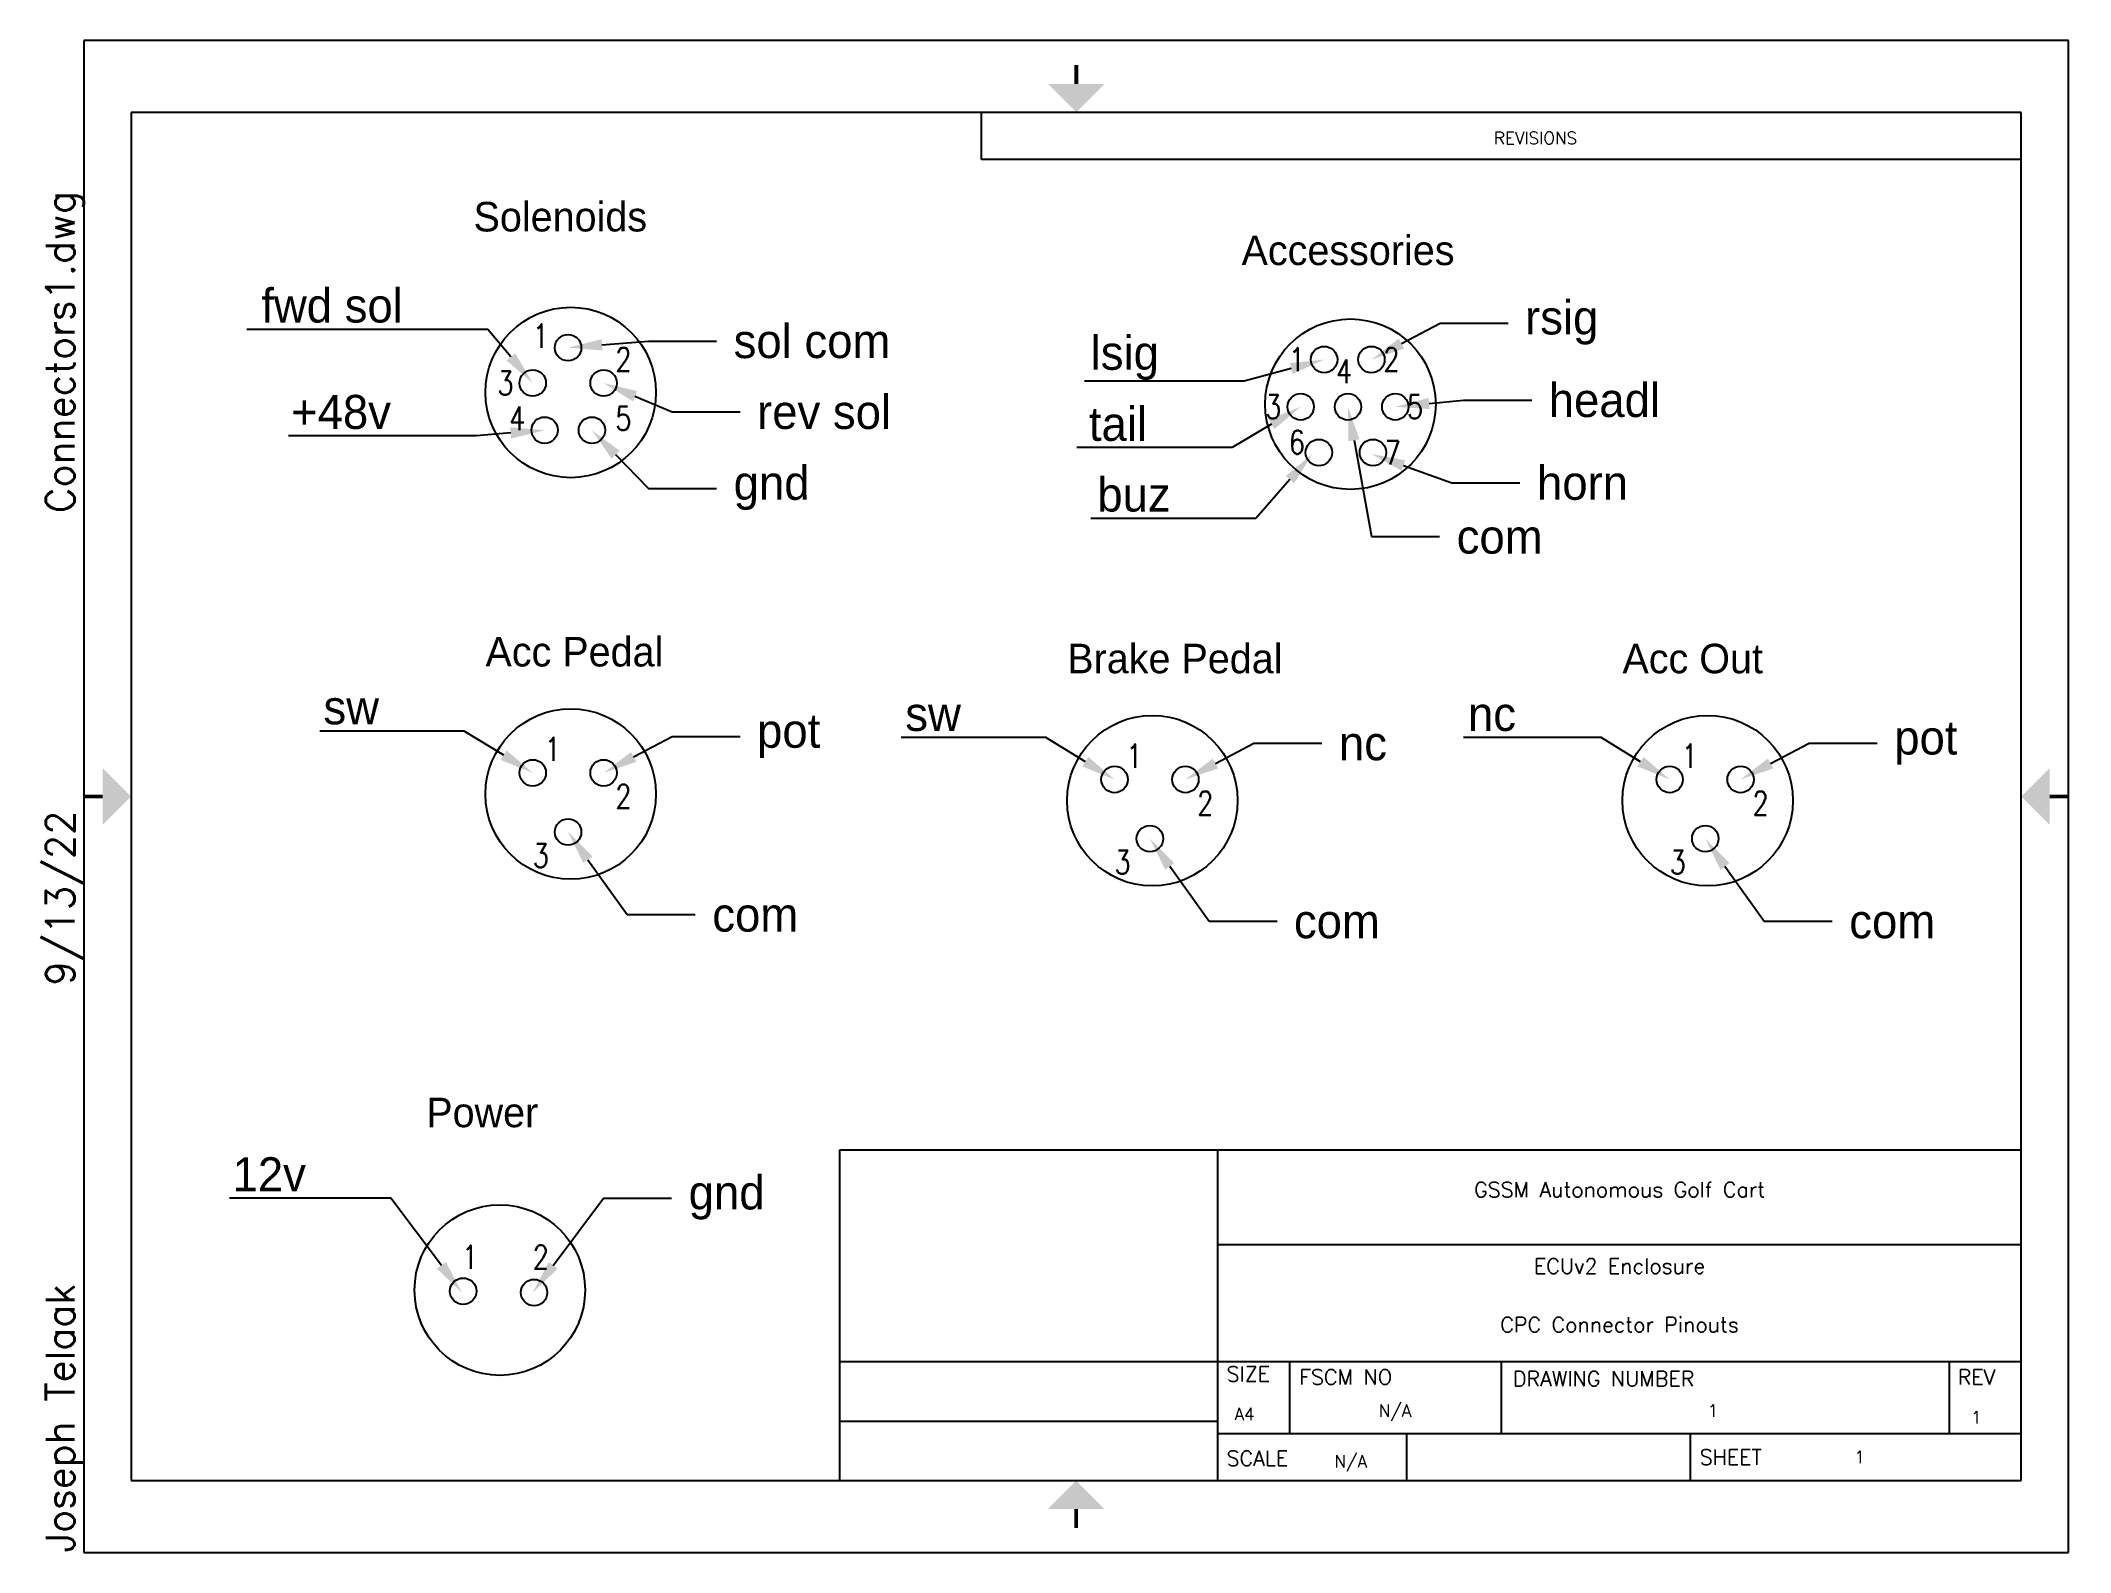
# Model space of a CAD drawing. Header units: inches. Extents: x -0.2 to 10.5, y 0 to 8.
import ezdxf
from ezdxf import colors
from ezdxf.entities.mleader import LeaderData, LeaderLine
from ezdxf.enums import TextEntityAlignment as Align
from ezdxf.math import Vec2, Vec3

# ---------------------------------------------------------------- set-up
doc = ezdxf.new("R2010")
doc.units = ezdxf.units.IN
doc.header["$LTSCALE"] = 0.75
doc.header["$MEASUREMENT"] = 0
for name, color, linetype in [('SYMS', 7, 'Continuous'), ('TB_LABELS', 1, 'Continuous'), ('TERMS', 4, 'Continuous'), ('Title Block', 7, 'Continuous'), ('Viewport', 7, 'Continuous')]:
    doc.layers.add(name, color=color, linetype=linetype)
doc.styles.add('Roman', font='romans')
doc.styles.add('WD', font='romans.shx')

# ---------------------------------------------------------------- blocks, each defined once
blk = doc.blocks.new('ANSI_border_A(L)')
for p, q in [((4.75, 7.37), (4.75, 7.62)), ((10.25, 7.37), (4.75, 7.37))]:
    blk.add_line(p, q)
at = {"layer": 'Title Block'}
for p, q in [((0, 8), (0, 0)), ((10.5, 8), (0, 8)), ((10.5, 0), (10.5, 8)), ((0.25, 7.62), (0.25, 0.38)), ((10.25, 7.62), (0.25, 7.62)), ((10.25, 0.38), (10.25, 7.62)), ((0.25, 0.38), (10.25, 0.38)), ((0, 0), (10.5, 0))]:
    blk.add_line(p, q, dxfattribs=at)
at = {"layer": 'Title Block', "const_width": 0.02}
for points in [[(5.251, 7.871), (5.251, 7.771)], [(0, 4), (0.1, 4)], [(10.5, 4), (10.4, 4)], [(5.25, 0.13), (5.25, 0.23)]]:
    blk.add_lwpolyline(points, dxfattribs=at)
at = {"layer": 'Title Block'}
for points in [[(5.101, 7.771), (5.401, 7.771), (5.251, 7.621)], [(0.1, 3.85), (0.1, 4.15), (0.25, 4)], [(10.4, 3.85), (10.4, 4.15), (10.25, 4)], [(5.1, 0.23), (5.4, 0.23), (5.25, 0.38)]]:
    blk.add_solid(points, dxfattribs=at)
at = {"layer": 'Title Block', "style": 'Roman'}
blk.add_text('REVISIONS', height=0.065, dxfattribs=at).set_placement((7.46, 7.452))
blk = doc.blocks.new('ANSI_tblock_desc_A(L)')
for p, q in [((0, 0), (0, 1.75)), ((-6.25, 0), (0, 0))]:
    blk.add_line(p, q)
at = {"layer": 'Title Block'}
for p, q in [((-6.25, 1.75), (0, 1.75)), ((-6.25, 0), (-6.25, 1.75)), ((-4.25, 0), (-4.25, 1.75)), ((-4.25, 1.25), (0, 1.25)), ((-6.25, 0.63), (0, 0.63)), ((-3.87, 0.25), (-3.87, 0.63)), ((-2.75, 0.25), (-2.75, 0.63)), ((-0.38, 0.25), (-0.38, 0.63)), ((-6.25, 0.315), (-4.25, 0.315)), ((-4.25, 0.25), (0, 0.25)), ((-3.25, 0), (-3.25, 0.25)), ((-1.75, 0), (-1.75, 0.25))]:
    blk.add_line(p, q, dxfattribs=at)
at = {"color": 0, "style": 'Roman', "flags": 8}
for tag, p in [('FNAME', (-10.3, 5.12)), ('REVDATE', (-10.3, 2.62)), ('USER', (-10.3, -0.38))]:
    blk.add_attdef(tag, p, '', height=0.15, rotation=90, dxfattribs=at)
at = {"style": 'WD'}
for tag, p in [('PROJDESC', (-2.125, 1.5)), ('TITLE1', (-2.125, 1.095)), ('TITLE2', (-2.125, 0.785))]:
    blk.add_attdef(tag, text='', height=0.08, dxfattribs=at).set_placement(p, align=Align.CENTER)
for tag, p in [('SIZE', (-4.162, 0.32)), ('FSCM_NO', (-3.4, 0.337)), ('DWG_NO', (-1.659, 0.337)), ('REV', (-0.265, 0.303)), ('SCALE', (-3.634, 0.069)), ('SHEET', (-0.883, 0.092))]:
    blk.add_attdef(tag, p, '', height=0.065, dxfattribs=at)
at = {"style": 'WD', "flags": 1}
blk.add_attdef('WD_TB', (-5.57, 0.177), '', height=0.086, dxfattribs=at)
at = {"layer": 'TB_LABELS', "style": 'WD'}
for s, p in [('SIZE', (-4.204, 0.604)), ('FSCM NO', (-3.819, 0.588)), ('DRAWING NUMBER', (-2.689, 0.579)), ('REV', (-0.336, 0.588)), ('SCALE', (-4.204, 0.158)), ('SHEET', (-1.701, 0.164))]:
    blk.add_text(s, height=0.08, dxfattribs=at).set_placement(p, align=Align.TOP_LEFT)
blk = doc.blocks.new('HT0002')
blk.add_circle((0, 0), 0.0699)
at = {"style": 'WD'}
for tag, p, width in [('INST', (0.062, 0.42), 0.7), ('LOC', (0.062, 0.25), 0.7), ('DESC1', (0.053, -0.385), 0.8)]:
    blk.add_attdef(tag, p, '', height=0.125, dxfattribs=dict(at, width=width))
at = {"linetype": 'Continuous', "style": 'WD'}
for tag, p, height, width, flags in [('TERM01', (0.062, 0.094), 0.125, 0.8, 8), ('TAGSTRIP', (0.053, -0.229), 0.125, 0.9, 8), ('CAT', (0.213, -0.406), 0.109, 0.8, 1), ('DESC2', (0.053, -0.541), 0.125, 0.8, 8), ('DESC3', (0.053, -0.698), 0.125, 0.8, 8)]:
    blk.add_attdef(tag, p, '', height=height, dxfattribs=dict(at, width=width, flags=flags))
at = {"style": 'WD', "flags": 1}
for tag, p, height in [('X4TERM01', (-0.07, 0), 0.0125), ('X4TERMDESC01', (-0.055, -0.023), 0.025), ('X2TERMDESC01', (-0.006, 0.029), 0.025), ('STRIPSEQ', (0, 0), 0.00125), ('X2TERM01', (0, 0.07), 0.0125), ('X2PIN01', (0.033, 0.084), 0.0125), ('X1TERMDESC01', (0.039, 0.007), 0.025), ('X1TERM01', (0.07, 0), 0.0125), ('X1PIN01', (0.087, 0.016), 0.0125), ('X4PIN01', (-0.114, -0.038), 0.0125), ('LINKTERM', (0, -0.002), 0.00125), ('X8TERM01', (0, -0.07), 0.0125), ('X8TERMDESC01', (0, -0.054), 0.025), ('X8PIN01', (0.026, -0.096), 0.0125)]:
    blk.add_attdef(tag, p, '', height=height, dxfattribs=at)
at = {"linetype": 'Continuous', "style": 'WD', "width": 0.8, "flags": 1}
blk.add_attdef('MFG', text='', height=0.109, dxfattribs=at).set_placement((0.088, -0.406), align=Align.RIGHT)
at = {"style": 'WD', "width": 0.7, "flags": 1}
blk.add_attdef('ASSYCODE', (0.062, -0.281), '', height=0.01, dxfattribs=at)

msp = doc.modelspace()

# ---------------------------------------------------------------- linework, layer by layer
for centre in [(2.576, 6.138), (6.701, 6.076), (2.576, 4.013), (5.653, 3.978), (8.591, 3.978), (2.201, 1.388)]:
    msp.add_circle(centre, 0.451)

# ---------------------------------------------------------------- block references
msp.add_blockref('ANSI_tblock_desc_A(L)', (10.25, 0.38)).add_auto_attribs({'PROJDESC': 'GSSM Autonomous Golf Cart', 'TITLE1': 'ECUv2 Enclosure', 'TITLE2': 'CPC Connector Pinouts', 'SIZE': 'A4', 'FSCM_NO': 'N/A', 'DWG_NO': '1', 'REV': '1', 'SCALE': 'N/A', 'SHEET': '1', 'FNAME': 'Connectors1.dwg', 'REVDATE': '9/13/22', 'USER': 'Joseph Telaak'})
at = {"layer": 'SYMS'}
ref = msp.add_blockref('HT0002', (2.562, 6.375), dxfattribs=at)
ref.add_attrib('TERM01', '1', (2.375, 6.375), dxfattribs={"layer": 'TERMS', "linetype": 'Continuous', "height": 0.125, "style": 'WD', "width": 0.8, "flags": 8})
ref = msp.add_blockref('HT0002', (2.75, 6.188), dxfattribs=at)
ref.add_attrib('TERM01', '2', (2.812, 6.25), dxfattribs={"layer": 'TERMS', "linetype": 'Continuous', "height": 0.125, "style": 'WD', "width": 0.8, "flags": 8})
ref = msp.add_blockref('HT0002', (6.562, 6.312), dxfattribs=at)
ref.add_attrib('TERM01', '1', (6.375, 6.25), dxfattribs={"layer": 'TERMS', "linetype": 'Continuous', "height": 0.125, "style": 'WD', "width": 0.8, "flags": 8})
ref = msp.add_blockref('HT0002', (6.812, 6.312), dxfattribs=at)
ref.add_attrib('TERM01', '2', (6.875, 6.25), dxfattribs={"layer": 'TERMS', "linetype": 'Continuous', "height": 0.125, "style": 'WD', "width": 0.8, "flags": 8})
ref = msp.add_blockref('HT0002', (2.375, 6.188), dxfattribs=at)
ref.add_attrib('TERM01', '3', (2.188, 6.125), dxfattribs={"layer": 'TERMS', "linetype": 'Continuous', "height": 0.125, "style": 'WD', "width": 0.8, "flags": 8})
ref = msp.add_blockref('HT0002', (6.688, 6.062), dxfattribs=at)
ref.add_attrib('TERM01', '4', (6.625, 6.188), dxfattribs={"layer": 'TERMS', "linetype": 'Continuous', "height": 0.125, "style": 'WD', "width": 0.8, "flags": 8})
ref = msp.add_blockref('HT0002', (6.438, 6.062), dxfattribs=at)
ref.add_attrib('TERM01', '3', (6.25, 6), dxfattribs={"layer": 'TERMS', "linetype": 'Continuous', "height": 0.125, "style": 'WD', "width": 0.8, "flags": 8})
ref = msp.add_blockref('HT0002', (6.938, 6.062), dxfattribs=at)
ref.add_attrib('TERM01', '5', (7, 6), dxfattribs={"layer": 'TERMS', "linetype": 'Continuous', "height": 0.125, "style": 'WD', "width": 0.8, "flags": 8})
ref = msp.add_blockref('HT0002', (2.438, 5.938), dxfattribs=at)
ref.add_attrib('TERM01', '4', (2.25, 5.938), dxfattribs={"layer": 'TERMS', "linetype": 'Continuous', "height": 0.125, "style": 'WD', "width": 0.8, "flags": 8})
ref = msp.add_blockref('HT0002', (2.688, 5.938), dxfattribs=at)
ref.add_attrib('TERM01', '5', (2.812, 5.938), dxfattribs={"layer": 'TERMS', "linetype": 'Continuous', "height": 0.125, "style": 'WD', "width": 0.8, "flags": 8})
ref = msp.add_blockref('HT0002', (6.534, 5.82), dxfattribs=at)
ref.add_attrib('TERM01', '6', (6.375, 5.812), dxfattribs={"layer": 'TERMS', "linetype": 'Continuous', "height": 0.125, "style": 'WD', "width": 0.8, "flags": 8})
ref = msp.add_blockref('HT0002', (6.82, 5.82), dxfattribs=at)
ref.add_attrib('TERM01', '7', (6.882, 5.757), dxfattribs={"layer": 'TERMS', "linetype": 'Continuous', "height": 0.125, "style": 'WD', "width": 0.8, "flags": 8})
ref = msp.add_blockref('HT0002', (2.375, 4.125), dxfattribs=at)
ref.add_attrib('TERM01', '1', (2.438, 4.188), dxfattribs={"layer": 'TERMS', "linetype": 'Continuous', "height": 0.125, "style": 'WD', "width": 0.8, "flags": 8})
ref = msp.add_blockref('HT0002', (2.75, 4.125), dxfattribs=at)
ref.add_attrib('TERM01', '2', (2.812, 3.938), dxfattribs={"layer": 'TERMS', "linetype": 'Continuous', "height": 0.125, "style": 'WD', "width": 0.8, "flags": 8})
ref = msp.add_blockref('HT0002', (5.453, 4.09), dxfattribs=at)
ref.add_attrib('TERM01', '1', (5.515, 4.152), dxfattribs={"layer": 'TERMS', "linetype": 'Continuous', "height": 0.125, "style": 'WD', "width": 0.8, "flags": 8})
ref = msp.add_blockref('HT0002', (8.39, 4.09), dxfattribs=at)
ref.add_attrib('TERM01', '1', (8.453, 4.152), dxfattribs={"layer": 'TERMS', "linetype": 'Continuous', "height": 0.125, "style": 'WD', "width": 0.8, "flags": 8})
ref = msp.add_blockref('HT0002', (5.828, 4.09), dxfattribs=at)
ref.add_attrib('TERM01', '2', (5.89, 3.902), dxfattribs={"layer": 'TERMS', "linetype": 'Continuous', "height": 0.125, "style": 'WD', "width": 0.8, "flags": 8})
ref = msp.add_blockref('HT0002', (8.765, 4.09), dxfattribs=at)
ref.add_attrib('TERM01', '2', (8.828, 3.902), dxfattribs={"layer": 'TERMS', "linetype": 'Continuous', "height": 0.125, "style": 'WD', "width": 0.8, "flags": 8})
ref = msp.add_blockref('HT0002', (2.562, 3.812), dxfattribs=at)
ref.add_attrib('TERM01', '3', (2.375, 3.625), dxfattribs={"layer": 'TERMS', "linetype": 'Continuous', "height": 0.125, "style": 'WD', "width": 0.8, "flags": 8})
ref = msp.add_blockref('HT0002', (5.64, 3.777), dxfattribs=at)
ref.add_attrib('TERM01', '3', (5.453, 3.59), dxfattribs={"layer": 'TERMS', "linetype": 'Continuous', "height": 0.125, "style": 'WD', "width": 0.8, "flags": 8})
ref = msp.add_blockref('HT0002', (8.578, 3.777), dxfattribs=at)
ref.add_attrib('TERM01', '3', (8.39, 3.59), dxfattribs={"layer": 'TERMS', "linetype": 'Continuous', "height": 0.125, "style": 'WD', "width": 0.8, "flags": 8})
ref = msp.add_blockref('HT0002', (2.007, 1.382), dxfattribs=at)
ref.add_attrib('TERM01', '1', (2, 1.5), dxfattribs={"layer": 'TERMS', "linetype": 'Continuous', "height": 0.125, "style": 'WD', "width": 0.8, "flags": 8})
ref = msp.add_blockref('HT0002', (2.382, 1.375), dxfattribs=at)
ref.add_attrib('TERM01', '2', (2.375, 1.5), dxfattribs={"layer": 'TERMS', "linetype": 'Continuous', "height": 0.125, "style": 'WD', "width": 0.8, "flags": 8})
at = {"layer": 'Viewport'}
msp.add_blockref('ANSI_border_A(L)', (0, 0), dxfattribs=at)

# ---------------------------------------------------------------- texts
for s, height, p in [('Solenoids', 0.1563, (2.062, 6.99)), ('Accessories', 0.1563, (6.125, 6.812)), ('Acc Pedal', 0.1563, (2.125, 4.688)), ('Brake Pedal', 0.1563, (5.203, 4.652)), ('Acc Out', 0.1563, (8.14, 4.652)), ('Power', 0.1562, (1.812, 2.25))]:
    msp.add_text(s, height=height).set_placement(p)

# ---------------------------------------------------------------- leaders
ml = msp.add_multileader_mtext('Standard')
ml.set_content('fwd sol', color=256)
ml.set_leader_properties()
ml.build(insert=Vec2(0, 0))
ml.multileader.update_dxf_attribs({"text_right_attachment_type": 6, "dogleg_length": 0.36, "arrow_head_size": 0.18})
ctx = ml.context
ctx.base_point, ctx.char_height, ctx.arrow_head_size, ctx.landing_gap_size, ctx.plane_origin = Vec3(0.488, 6.598), 0.18, 0.18, 0.09, Vec3(2.375, 6.188)
ctx.right_attachment, ctx.text_align_type = 6, 2
notes = []
notes.append((ctx, [(0, (1, 1, 0), (2.138, 6.472), (-1, 0), 0.36, [(0, [(2.375, 6.188)], 0, [])])]))
ctx.mtext.insert, ctx.mtext.alignment, ctx.mtext.flow_direction = Vec3(1.688, 6.688), 3, 5
ml = msp.add_multileader_mtext('Standard')
ml.set_content('rsig', color=256)
ml.set_leader_properties()
ml.build(insert=Vec2(0, 0))
ml.multileader.update_dxf_attribs({"text_right_attachment_type": 6, "dogleg_length": 0.36, "arrow_head_size": 0.18})
ctx = ml.context
ctx.base_point, ctx.char_height, ctx.arrow_head_size, ctx.landing_gap_size, ctx.plane_origin = Vec3(7.535, 6.505), 0.18, 0.18, 0.09, Vec3(6.812, 6.312)
ctx.right_attachment = 6
notes.append((ctx, [(0, (1, 1, 0), (7.175, 6.505), (1, 0), 0.36, [(0, [(6.812, 6.312)], 0, [])])]))
ctx.mtext.insert, ctx.mtext.flow_direction = Vec3(7.625, 6.625), 5
ml = msp.add_multileader_mtext('Standard')
ml.set_content('sol com', color=256)
ml.set_leader_properties()
ml.build(insert=Vec2(0, 0))
ml.multileader.update_dxf_attribs({"text_right_attachment_type": 6, "dogleg_length": 0.36, "arrow_head_size": 0.18})
ctx = ml.context
ctx.base_point, ctx.char_height, ctx.arrow_head_size, ctx.landing_gap_size, ctx.plane_origin = Vec3(3.348, 6.41), 0.18, 0.18, 0.09, Vec3(2.562, 6.375)
ctx.right_attachment = 6
notes.append((ctx, [(0, (1, 1, 0), (2.988, 6.41), (1, 0), 0.36, [(0, [(2.562, 6.375)], 0, [])])]))
ctx.mtext.insert, ctx.mtext.flow_direction = Vec3(3.438, 6.5), 5
ml = msp.add_multileader_mtext('Standard')
ml.set_content('lsig', color=256)
ml.set_leader_properties()
ml.build(insert=Vec2(0, 0))
ml.multileader.update_dxf_attribs({"text_right_attachment_type": 6, "dogleg_length": 0.36, "arrow_head_size": 0.18})
ctx = ml.context
ctx.base_point, ctx.char_height, ctx.arrow_head_size, ctx.landing_gap_size, ctx.plane_origin = Vec3(5.147, 6.317), 0.18, 0.18, 0.09, Vec3(6.562, 6.312)
ctx.right_attachment, ctx.text_align_type = 6, 2
notes.append((ctx, [(0, (1, 1, 0), (6.138, 6.197), (-1, 0), 0.36, [(0, [(6.562, 6.312)], 0, [])])]))
ctx.mtext.insert, ctx.mtext.alignment, ctx.mtext.flow_direction = Vec3(5.688, 6.438), 3, 5
ml = msp.add_multileader_mtext('Standard')
ml.set_content('+48v', color=256)
ml.set_leader_properties()
ml.build(insert=Vec2(0, 0))
ml.multileader.update_dxf_attribs({"text_right_attachment_type": 6, "dogleg_length": 0.36, "arrow_head_size": 0.18})
ctx = ml.context
ctx.base_point, ctx.char_height, ctx.arrow_head_size, ctx.landing_gap_size, ctx.plane_origin = Vec3(0.875, 6.035), 0.18, 0.18, 0.09, Vec3(2.438, 5.938)
ctx.right_attachment, ctx.text_align_type = 6, 2
notes.append((ctx, [(0, (1, 1, 0), (2.075, 5.909), (-1, 0), 0.36, [(0, [(2.438, 5.938)], 0, [])])]))
ctx.mtext.insert, ctx.mtext.alignment, ctx.mtext.flow_direction = Vec3(1.625, 6.125), 3, 5
ml = msp.add_multileader_mtext('Standard')
ml.set_content('rev sol', color=256)
ml.set_leader_properties()
ml.build(insert=Vec2(0, 0))
ml.multileader.update_dxf_attribs({"text_right_attachment_type": 6, "dogleg_length": 0.36, "arrow_head_size": 0.18})
ctx = ml.context
ctx.base_point, ctx.char_height, ctx.arrow_head_size, ctx.landing_gap_size, ctx.plane_origin = Vec3(3.473, 6.035), 0.18, 0.18, 0.09, Vec3(2.75, 6.188)
ctx.right_attachment = 6
notes.append((ctx, [(0, (1, 1, 0), (3.113, 6.035), (1, 0), 0.36, [(0, [(2.75, 6.188)], 0, [])])]))
ctx.mtext.insert, ctx.mtext.flow_direction = Vec3(3.562, 6.125), 5
ml = msp.add_multileader_mtext('Standard')
ml.set_content('headl', color=256)
ml.set_leader_properties()
ml.build(insert=Vec2(0, 0))
ml.multileader.update_dxf_attribs({"text_right_attachment_type": 6, "dogleg_length": 0.36, "arrow_head_size": 0.18})
ctx = ml.context
ctx.base_point, ctx.char_height, ctx.arrow_head_size, ctx.landing_gap_size, ctx.plane_origin = Vec3(7.66, 6.098), 0.18, 0.18, 0.09, Vec3(6.938, 6.062)
ctx.right_attachment = 6
notes.append((ctx, [(0, (1, 1, 0), (7.3, 6.098), (1, 0), 0.36, [(0, [(6.938, 6.062)], 0, [])])]))
ctx.mtext.insert, ctx.mtext.flow_direction = Vec3(7.75, 6.188), 5
ml = msp.add_multileader_mtext('Standard')
ml.set_content('tail', color=256)
ml.set_leader_properties()
ml.build(insert=Vec2(0, 0))
ml.multileader.update_dxf_attribs({"text_right_attachment_type": 6, "dogleg_length": 0.36, "arrow_head_size": 0.18})
ctx = ml.context
ctx.base_point, ctx.char_height, ctx.arrow_head_size, ctx.landing_gap_size, ctx.plane_origin = Vec3(5.085, 5.973), 0.18, 0.18, 0.09, Vec3(6.438, 6.062)
ctx.right_attachment, ctx.text_align_type = 6, 2
notes.append((ctx, [(0, (1, 1, 0), (6.075, 5.846), (-1, 0), 0.36, [(0, [(6.438, 6.062)], 0, [])])]))
ctx.mtext.insert, ctx.mtext.alignment, ctx.mtext.flow_direction = Vec3(5.625, 6.062), 3, 5
ml = msp.add_multileader_mtext('Standard')
ml.set_content('com', color=256)
ml.set_leader_properties()
ml.build(insert=Vec2(0, 0))
ml.multileader.update_dxf_attribs({"text_right_attachment_type": 6, "dogleg_length": 0.36, "arrow_head_size": 0.18})
ctx = ml.context
ctx.base_point, ctx.char_height, ctx.arrow_head_size, ctx.landing_gap_size, ctx.plane_origin = Vec3(7.173, 5.375), 0.18, 0.18, 0.09, Vec3(6.688, 6.062)
ctx.right_attachment = 6
notes.append((ctx, [(0, (1, 1, 0), (6.812, 5.375), (1, 0), 0.36, [(0, [(6.688, 6.062)], 0, [])])]))
ctx.mtext.insert, ctx.mtext.flow_direction = Vec3(7.263, 5.465), 5
ml = msp.add_multileader_mtext('Standard')
ml.set_content('gnd', color=256)
ml.set_leader_properties()
ml.build(insert=Vec2(0, 0))
ml.multileader.update_dxf_attribs({"text_right_attachment_type": 6, "dogleg_length": 0.36, "arrow_head_size": 0.18})
ctx = ml.context
ctx.base_point, ctx.char_height, ctx.arrow_head_size, ctx.landing_gap_size, ctx.plane_origin = Vec3(3.348, 5.63), 0.18, 0.18, 0.09, Vec3(2.688, 5.938)
ctx.right_attachment = 6
notes.append((ctx, [(0, (1, 1, 0), (2.988, 5.63), (1, 0), 0.36, [(0, [(2.688, 5.938)], 0, [])])]))
ctx.mtext.insert, ctx.mtext.flow_direction = Vec3(3.438, 5.75), 5
ml = msp.add_multileader_mtext('Standard')
ml.set_content('buz', color=256)
ml.set_leader_properties()
ml.build(insert=Vec2(0, 0))
ml.multileader.update_dxf_attribs({"text_right_attachment_type": 6, "dogleg_length": 0.36, "arrow_head_size": 0.18})
ctx = ml.context
ctx.base_point, ctx.char_height, ctx.arrow_head_size, ctx.landing_gap_size, ctx.plane_origin = Vec3(5.18, 5.598), 0.18, 0.18, 0.09, Vec3(6.5, 5.812)
ctx.right_attachment, ctx.text_align_type = 6, 2
notes.append((ctx, [(0, (1, 1, 0), (6.2, 5.471), (-1, 0), 0.36, [(0, [(6.5, 5.812)], 0, [])])]))
ctx.mtext.insert, ctx.mtext.alignment, ctx.mtext.flow_direction = Vec3(5.75, 5.688), 3, 5
ml = msp.add_multileader_mtext('Standard')
ml.set_content('horn', color=256)
ml.set_leader_properties()
ml.build(insert=Vec2(0, 0))
ml.multileader.update_dxf_attribs({"text_right_attachment_type": 6, "dogleg_length": 0.36, "arrow_head_size": 0.18})
ctx = ml.context
ctx.base_point, ctx.char_height, ctx.arrow_head_size, ctx.landing_gap_size, ctx.plane_origin = Vec3(7.598, 5.66), 0.18, 0.18, 0.09, Vec3(6.812, 5.812)
ctx.right_attachment = 6
notes.append((ctx, [(0, (1, 1, 0), (7.237, 5.66), (1, 0), 0.36, [(0, [(6.812, 5.812)], 0, [])])]))
ctx.mtext.insert, ctx.mtext.flow_direction = Vec3(7.688, 5.75), 5
ml = msp.add_multileader_mtext('Standard')
ml.set_content('sw', color=256)
ml.set_leader_properties()
ml.build(insert=Vec2(0, 0))
ml.multileader.update_dxf_attribs({"text_right_attachment_type": 6, "dogleg_length": 0.36, "arrow_head_size": 0.18})
ctx = ml.context
ctx.base_point, ctx.char_height, ctx.arrow_head_size, ctx.landing_gap_size, ctx.plane_origin = Vec3(1.173, 4.473), 0.18, 0.18, 0.09, Vec3(2.375, 4.125)
ctx.right_attachment, ctx.text_align_type = 6, 2
notes.append((ctx, [(0, (1, 1, 0), (2.013, 4.346), (-1, 0), 0.36, [(0, [(2.375, 4.125)], 0, [])])]))
ctx.mtext.insert, ctx.mtext.alignment, ctx.mtext.flow_direction = Vec3(1.562, 4.562), 3, 5
ml = msp.add_multileader_mtext('Standard')
ml.set_content('sw', color=256)
ml.set_leader_properties()
ml.build(insert=Vec2(0, 0))
ml.multileader.update_dxf_attribs({"text_right_attachment_type": 6, "dogleg_length": 0.36, "arrow_head_size": 0.18})
ctx = ml.context
ctx.base_point, ctx.char_height, ctx.arrow_head_size, ctx.landing_gap_size, ctx.plane_origin = Vec3(4.25, 4.438), 0.18, 0.18, 0.09, Vec3(5.453, 4.09)
ctx.right_attachment, ctx.text_align_type = 6, 2
notes.append((ctx, [(0, (1, 1, 0), (5.09, 4.312), (-1, 0), 0.36, [(0, [(5.453, 4.09)], 0, [])])]))
ctx.mtext.insert, ctx.mtext.alignment, ctx.mtext.flow_direction = Vec3(4.64, 4.527), 3, 5
ml = msp.add_multileader_mtext('Standard')
ml.set_content('nc', color=256)
ml.set_leader_properties()
ml.build(insert=Vec2(0, 0))
ml.multileader.update_dxf_attribs({"text_right_attachment_type": 6, "dogleg_length": 0.36, "arrow_head_size": 0.18})
ctx = ml.context
ctx.base_point, ctx.char_height, ctx.arrow_head_size, ctx.landing_gap_size, ctx.plane_origin = Vec3(7.188, 4.438), 0.18, 0.18, 0.09, Vec3(8.39, 4.09)
ctx.right_attachment, ctx.text_align_type = 6, 2
notes.append((ctx, [(0, (1, 1, 0), (8.027, 4.312), (-1, 0), 0.36, [(0, [(8.39, 4.09)], 0, [])])]))
ctx.mtext.insert, ctx.mtext.alignment, ctx.mtext.flow_direction = Vec3(7.577, 4.527), 3, 5
ml = msp.add_multileader_mtext('Standard')
ml.set_content('pot', color=256)
ml.set_leader_properties()
ml.build(insert=Vec2(0, 0))
ml.multileader.update_dxf_attribs({"text_right_attachment_type": 6, "dogleg_length": 0.36, "arrow_head_size": 0.18})
ctx = ml.context
ctx.base_point, ctx.char_height, ctx.arrow_head_size, ctx.landing_gap_size, ctx.plane_origin = Vec3(3.473, 4.317), 0.18, 0.18, 0.09, Vec3(2.75, 4.125)
ctx.right_attachment = 6
notes.append((ctx, [(0, (1, 1, 0), (3.112, 4.317), (1, 0), 0.36, [(0, [(2.75, 4.125)], 0, [])])]))
ctx.mtext.insert, ctx.mtext.flow_direction = Vec3(3.562, 4.438), 5
ml = msp.add_multileader_mtext('Standard')
ml.set_content('nc', color=256)
ml.set_leader_properties()
ml.build(insert=Vec2(0, 0))
ml.multileader.update_dxf_attribs({"text_right_attachment_type": 6, "dogleg_length": 0.36, "arrow_head_size": 0.18})
ctx = ml.context
ctx.base_point, ctx.char_height, ctx.arrow_head_size, ctx.landing_gap_size, ctx.plane_origin = Vec3(6.55, 4.283), 0.18, 0.18, 0.09, Vec3(5.828, 4.09)
ctx.right_attachment = 6
notes.append((ctx, [(0, (1, 1, 0), (6.19, 4.283), (1, 0), 0.36, [(0, [(5.828, 4.09)], 0, [])])]))
ctx.mtext.insert, ctx.mtext.flow_direction = Vec3(6.64, 4.372), 5
ml = msp.add_multileader_mtext('Standard')
ml.set_content('pot', color=256)
ml.set_leader_properties()
ml.build(insert=Vec2(0, 0))
ml.multileader.update_dxf_attribs({"text_right_attachment_type": 6, "dogleg_length": 0.36, "arrow_head_size": 0.18})
ctx = ml.context
ctx.base_point, ctx.char_height, ctx.arrow_head_size, ctx.landing_gap_size, ctx.plane_origin = Vec3(9.488, 4.283), 0.18, 0.18, 0.09, Vec3(8.765, 4.09)
ctx.right_attachment = 6
notes.append((ctx, [(0, (1, 1, 0), (9.128, 4.283), (1, 0), 0.36, [(0, [(8.765, 4.09)], 0, [])])]))
ctx.mtext.insert, ctx.mtext.flow_direction = Vec3(9.578, 4.402), 5
ml = msp.add_multileader_mtext('Standard')
ml.set_content('com', color=256)
ml.set_leader_properties()
ml.build(insert=Vec2(0, 0))
ml.multileader.update_dxf_attribs({"text_right_attachment_type": 6, "dogleg_length": 0.36, "arrow_head_size": 0.18})
ctx = ml.context
ctx.base_point, ctx.char_height, ctx.arrow_head_size, ctx.landing_gap_size, ctx.plane_origin = Vec3(3.235, 3.375), 0.18, 0.18, 0.09, Vec3(2.562, 3.812)
ctx.right_attachment = 6
notes.append((ctx, [(0, (1, 1, 0), (2.875, 3.375), (1, 0), 0.36, [(0, [(2.562, 3.812)], 0, [])])]))
ctx.mtext.insert, ctx.mtext.flow_direction = Vec3(3.325, 3.465), 5
ml = msp.add_multileader_mtext('Standard')
ml.set_content('com', color=256)
ml.set_leader_properties()
ml.build(insert=Vec2(0, 0))
ml.multileader.update_dxf_attribs({"text_right_attachment_type": 6, "dogleg_length": 0.36, "arrow_head_size": 0.18})
ctx = ml.context
ctx.base_point, ctx.char_height, ctx.arrow_head_size, ctx.landing_gap_size, ctx.plane_origin = Vec3(6.313, 3.34), 0.18, 0.18, 0.09, Vec3(5.64, 3.777)
ctx.right_attachment = 6
notes.append((ctx, [(0, (1, 1, 0), (5.953, 3.34), (1, 0), 0.36, [(0, [(5.64, 3.777)], 0, [])])]))
ctx.mtext.insert, ctx.mtext.flow_direction = Vec3(6.402, 3.43), 5
ml = msp.add_multileader_mtext('Standard')
ml.set_content('com', color=256)
ml.set_leader_properties()
ml.build(insert=Vec2(0, 0))
ml.multileader.update_dxf_attribs({"text_right_attachment_type": 6, "dogleg_length": 0.36, "arrow_head_size": 0.18})
ctx = ml.context
ctx.base_point, ctx.char_height, ctx.arrow_head_size, ctx.landing_gap_size, ctx.plane_origin = Vec3(9.25, 3.34), 0.18, 0.18, 0.09, Vec3(8.578, 3.777)
ctx.right_attachment = 6
notes.append((ctx, [(0, (1, 1, 0), (8.89, 3.34), (1, 0), 0.36, [(0, [(8.578, 3.777)], 0, [])])]))
ctx.mtext.insert, ctx.mtext.flow_direction = Vec3(9.34, 3.43), 5
ml = msp.add_multileader_mtext('Standard')
ml.set_content('12v', color=256)
ml.set_leader_properties()
ml.build(insert=Vec2(0, 0))
ml.multileader.update_dxf_attribs({"text_right_attachment_type": 6, "dogleg_length": 0.36, "arrow_head_size": 0.18})
ctx = ml.context
ctx.base_point, ctx.char_height, ctx.arrow_head_size, ctx.landing_gap_size, ctx.plane_origin = Vec3(0.665, 2.001), 0.18, 0.18, 0.09, Vec3(2, 1.375)
ctx.right_attachment, ctx.text_align_type = 6, 2
notes.append((ctx, [(0, (1, 1, 0), (1.625, 1.875), (-1, 0), 0.36, [(0, [(2, 1.375)], 0, [])])]))
ctx.mtext.insert, ctx.mtext.alignment, ctx.mtext.flow_direction = Vec3(1.175, 2.091), 3, 5
ml = msp.add_multileader_mtext('Standard')
ml.set_content('gnd', color=256)
ml.set_leader_properties()
ml.build(insert=Vec2(0, 0))
ml.multileader.update_dxf_attribs({"text_right_attachment_type": 6, "dogleg_length": 0.36, "arrow_head_size": 0.18})
ctx = ml.context
ctx.base_point, ctx.char_height, ctx.arrow_head_size, ctx.landing_gap_size, ctx.plane_origin = Vec3(3.11, 1.875), 0.18, 0.18, 0.09, Vec3(2.375, 1.375)
ctx.right_attachment = 6
notes.append((ctx, [(0, (1, 1, 0), (2.75, 1.875), (1, 0), 0.36, [(0, [(2.375, 1.375)], 0, [])])]))
ctx.mtext.insert, ctx.mtext.flow_direction = Vec3(3.2, 1.995), 5
for ctx, leaders in notes:
    for number, flags, end, landing, length, lines in leaders:
        leader = LeaderData()
        leader.index, (leader.has_last_leader_line, leader.has_dogleg_vector, leader.attachment_direction) = number, flags
        leader.last_leader_point, leader.dogleg_vector, leader.dogleg_length = Vec3(end), Vec3(landing), length
        for number, points, colour, breaks in lines:
            line = LeaderLine()
            line.index, line.vertices, line.color, line.breaks = number, Vec3.list(points), colors.encode_raw_color(colour), breaks
            leader.lines.append(line)
        ctx.leaders.append(leader)

doc.saveas('drawing.dxf')
